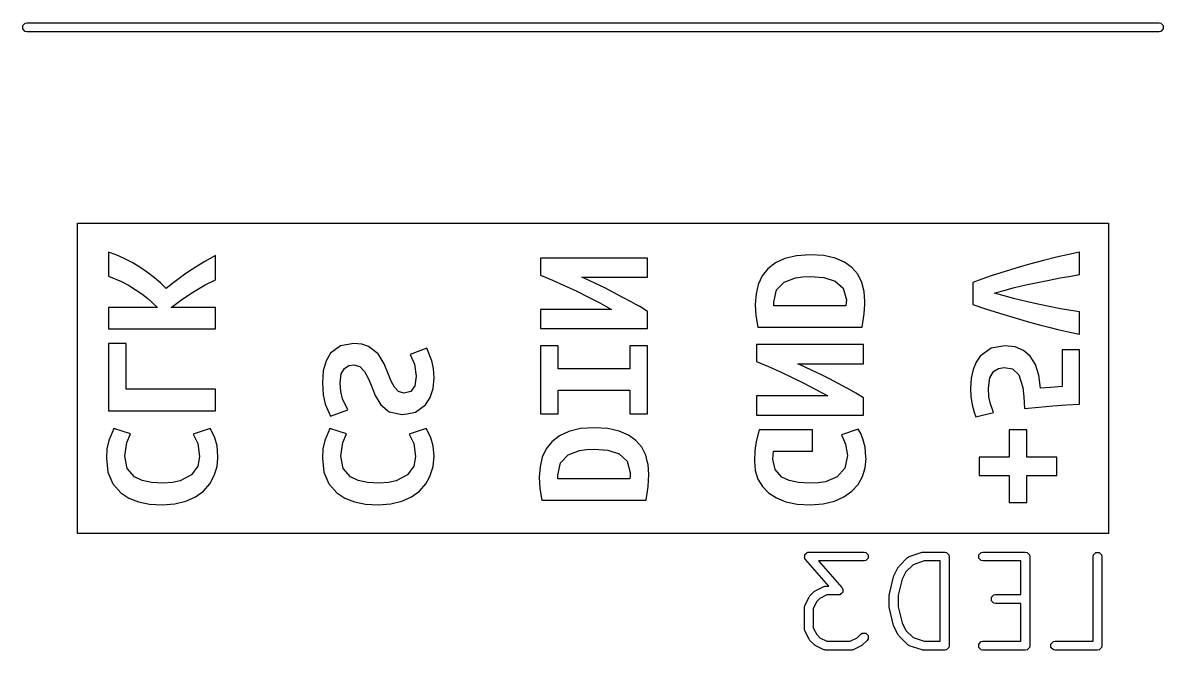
# Model space of a CAD drawing. Extents: x 44.5 to 107.9, y -136.2 to -45.2.
# Drawn here: x 85.68 to 98.47, y -52.2 to -45.16 of the extents above; entities that cross this region are included whole.
import ezdxf

# ---------------------------------------------------------------- set-up
doc = ezdxf.new("R2010")
doc.units = 0
doc.layers.add('BLACK', color=7, linetype='CONTINUOUS')

msp = doc.modelspace()

# ---------------------------------------------------------------- linework, layer by layer
at = {"layer": 'BLACK', "linetype": 'CONTINUOUS'}
for p, q in [((85.678806, -45.192866), (85.705866, -45.165806)), ((85.678806, -45.231134), (85.678806, -45.192866)), ((85.705866, -45.258194), (85.678806, -45.231134)), ((85.705866, -45.165806), (85.725, -45.162)), ((85.725, -45.262), (85.705866, -45.258194)), ((85.725, -45.162), (98.425, -45.162)), ((98.425, -45.262), (85.725, -45.262)), ((98.425, -45.162), (98.444134, -45.165806)), ((98.444134, -45.258194), (98.425, -45.262)), ((98.444134, -45.165806), (98.471194, -45.192866)), ((98.471194, -45.231134), (98.444134, -45.258194)), ((98.471194, -45.192866), (98.471194, -45.231134)), ((86.292771, -47.731876), (86.292771, -47.408774)), ((86.292771, -47.408774), (97.857229, -47.408774)), ((97.857229, -47.408774), (97.857229, -47.731876)), ((86.292771, -48.001342), (86.292771, -47.731876)), ((86.727585, -47.763378), (86.641074, -47.731876)), ((86.641074, -47.731876), (86.641074, -48.001342)), ((86.816519, -47.803604), (86.727585, -47.763378)), ((86.905695, -47.850858), (86.816519, -47.803604)), ((87.72185, -47.83753), (87.653514, -47.877998)), ((87.841074, -47.772586), (87.72185, -47.83753)), ((87.841074, -47.991649), (87.841074, -47.772586)), ((92.687601, -47.799727), (91.487601, -47.799727)), ((91.487601, -47.799727), (91.487601, -47.991649)), ((92.687601, -48.014913), (92.687601, -47.799727)), ((94.227827, -47.804574), (94.121446, -47.85425)), ((94.357472, -47.773313), (94.227827, -47.804574)), ((94.511834, -47.762893), (94.357472, -47.773313)), ((94.662803, -47.772344), (94.511834, -47.762893)), ((94.790024, -47.800696), (94.662803, -47.772344)), ((94.895194, -47.846011), (94.790024, -47.800696)), ((97.127262, -47.827352), (96.9729, -47.868548)), ((97.274354, -47.791003), (97.127262, -47.827352)), ((97.411026, -47.759743), (97.274354, -47.791003)), ((97.534128, -47.733814), (97.411026, -47.759743)), ((97.534128, -47.983895), (97.534128, -47.733814)), ((97.857229, -47.731876), (97.857229, -50.566124)), ((86.992932, -47.903443), (86.905695, -47.850858)), ((87.076535, -47.960389), (86.992932, -47.903443)), ((87.154806, -48.020729), (87.076535, -47.960389)), ((87.58227, -47.923798), (87.508845, -47.97396)), ((87.653514, -47.877998), (87.58227, -47.923798)), ((94.036874, -47.919921), (93.973142, -48.000616)), ((94.121446, -47.85425), (94.036874, -47.919921)), ((94.980008, -47.906351), (94.895194, -47.846011)), ((95.044709, -47.981714), (94.980008, -47.906351)), ((96.65109, -47.964509), (96.543067, -47.999835)), ((96.759653, -47.930583), (96.65109, -47.964509)), ((96.866922, -47.898596), (96.759653, -47.930583)), ((96.9729, -47.868548), (96.866922, -47.898596)), ((86.292771, -48.757401), (86.292771, -48.001342)), ((86.641074, -48.001342), (86.787439, -48.062409)), ((86.787439, -48.062409), (86.864984, -48.104331)), ((87.22605, -48.082279), (87.154806, -48.020729)), ((87.28857, -48.142861), (87.22605, -48.082279)), ((87.359814, -48.083976), (87.28857, -48.142861)), ((87.433966, -48.027514), (87.359814, -48.083976)), ((87.508845, -47.97396), (87.433966, -48.027514)), ((87.724758, -48.100212), (87.841074, -48.042053)), ((87.841074, -48.042053), (87.841074, -47.991649)), ((91.487601, -47.991649), (91.620611, -48.047546)), ((91.620611, -48.047546), (91.753406, -48.106674)), ((92.024596, -48.049081), (91.94899, -48.014913)), ((91.94899, -48.014913), (92.687601, -48.014913)), ((92.111834, -48.089549), (92.024596, -48.049081)), ((92.206341, -48.135107), (92.111834, -48.089549)), ((93.929281, -48.095365), (93.903837, -48.202231)), ((93.973142, -48.000616), (93.929281, -48.095365)), ((94.133805, -48.157401), (94.219103, -48.068225)), ((94.219103, -48.068225), (94.348021, -48.019759)), ((94.348021, -48.019759), (94.426292, -48.008855)), ((94.426292, -48.008855), (94.511834, -48.00522)), ((94.511834, -48.00522), (94.663045, -48.016851)), ((94.663045, -48.016851), (94.792932, -48.057562)), ((94.792932, -48.057562), (94.883078, -48.137045)), ((95.08954, -48.072102), (95.044709, -47.981714)), ((95.115711, -48.17509), (95.08954, -48.072102)), ((96.437412, -48.036022), (96.334128, -48.073071)), ((96.334128, -48.073071), (96.334128, -48.319275)), ((96.543067, -47.999835), (96.437412, -48.036022)), ((96.932189, -48.101181), (97.062076, -48.073071)), ((97.062076, -48.073071), (97.191236, -48.0469)), ((97.191236, -48.0469), (97.317003, -48.022667)), ((97.317003, -48.022667), (97.43332, -48.001342)), ((97.43332, -48.001342), (97.534128, -47.983895)), ((86.864984, -48.104331), (86.94059, -48.150616)), ((86.94059, -48.150616), (87.012803, -48.200292)), ((87.012803, -48.200292), (87.08017, -48.252393)), ((87.463045, -48.264994), (87.594871, -48.176787)), ((87.594871, -48.176787), (87.724758, -48.100212)), ((91.753406, -48.106674), (91.885985, -48.169032)), ((91.885985, -48.169032), (92.018565, -48.234622)), ((92.303756, -48.184541), (92.206341, -48.135107)), ((92.402868, -48.236641), (92.303756, -48.184541)), ((93.903837, -48.202231), (93.895355, -48.319275)), ((94.102787, -48.294073), (94.133805, -48.157401)), ((94.883078, -48.137045), (94.917003, -48.266932)), ((95.124435, -48.288257), (95.115711, -48.17509)), ((96.578393, -48.193265), (96.684289, -48.162247)), ((96.685743, -48.224525), (96.578393, -48.193265)), ((96.684289, -48.162247), (96.804241, -48.131229)), ((96.806179, -48.25627), (96.685743, -48.224525)), ((96.804241, -48.131229), (96.932189, -48.101181)), ((87.189701, -48.35417), (86.641074, -48.35417)), ((86.641074, -48.35417), (86.641074, -48.592619)), ((87.08017, -48.252393), (87.189701, -48.35417)), ((87.342851, -48.35417), (87.463045, -48.264994)), ((87.841074, -48.35417), (87.342851, -48.35417)), ((87.841074, -48.592619), (87.841074, -48.35417)), ((92.018565, -48.234622), (92.15136, -48.303443)), ((92.15136, -48.303443), (92.28437, -48.375494)), ((92.502464, -48.290195), (92.402868, -48.236641)), ((92.554001, -48.319275), (92.502464, -48.290195)), ((92.598667, -48.344477), (92.554001, -48.319275)), ((92.687601, -48.398758), (92.598667, -48.344477)), ((93.895355, -48.319275), (93.902141, -48.444315)), ((94.102787, -48.315397), (94.102787, -48.294073)), ((94.104725, -48.336722), (94.102787, -48.315397)), ((94.911187, -48.336722), (94.104725, -48.336722)), ((94.916034, -48.301827), (94.911187, -48.336722)), ((94.917003, -48.266932), (94.916034, -48.301827)), ((95.118619, -48.422021), (95.123086, -48.319275)), ((95.123086, -48.319275), (95.124435, -48.288257)), ((96.334128, -48.319275), (96.476616, -48.367255)), ((96.934128, -48.287288), (96.806179, -48.25627)), ((97.064015, -48.316367), (96.934128, -48.287288)), ((97.192932, -48.343265), (97.064015, -48.316367)), ((97.317973, -48.36774), (97.192932, -48.343265)), ((92.28437, -48.375494), (91.487601, -48.375494)), ((91.487601, -48.375494), (91.487601, -48.59068)), ((92.687601, -48.59068), (92.687601, -48.398758)), ((93.902141, -48.444315), (93.924435, -48.575171)), ((95.095355, -48.575171), (95.118619, -48.422021)), ((96.476616, -48.367255), (96.636551, -48.418144)), ((96.636551, -48.418144), (96.748883, -48.452393)), ((96.748883, -48.452393), (96.860999, -48.485349)), ((97.433562, -48.388095), (97.317973, -48.36774)), ((97.534128, -48.402635), (97.433562, -48.388095)), ((97.534128, -48.654654), (97.534128, -48.402635)), ((86.641074, -48.592619), (87.841074, -48.592619)), ((91.487601, -48.59068), (92.687601, -48.59068)), ((93.924435, -48.575171), (95.095355, -48.575171)), ((96.860999, -48.485349), (96.9729, -48.517013)), ((96.9729, -48.517013), (97.082647, -48.546954)), ((97.082647, -48.546954), (97.188301, -48.57474)), ((97.188301, -48.57474), (97.289863, -48.600373)), ((97.289863, -48.600373), (97.425565, -48.63236)), ((97.425565, -48.63236), (97.534128, -48.654654)), ((86.292771, -50.044638), (86.292771, -48.757401)), ((86.838813, -48.757401), (86.641074, -48.757401)), ((86.641074, -48.757401), (86.641074, -49.51152)), ((86.838813, -49.199404), (86.838813, -48.757401)), ((89.242447, -48.784784), (89.13122, -48.866932)), ((89.391963, -48.757401), (89.242447, -48.784784)), ((89.482351, -48.76564), (89.391963, -48.757401)), ((89.555775, -48.790357), (89.482351, -48.76564)), ((89.664338, -48.874687), (89.555775, -48.790357)), ((90.210057, -48.811682), (90.025889, -48.881472)), ((90.266276, -48.950292), (90.210057, -48.811682)), ((91.685339, -48.782603), (91.487601, -48.782603)), ((91.487601, -48.782603), (91.487601, -49.544477)), ((91.685339, -49.042376), (91.685339, -48.782603)), ((92.687601, -48.782603), (92.489863, -48.782603)), ((92.489863, -48.782603), (92.489863, -49.042376)), ((92.687601, -48.960955), (92.687601, -48.782603)), ((95.110864, -48.769032), (93.910864, -48.769032)), ((93.910864, -48.769032), (93.910864, -48.960955)), ((95.110864, -48.984218), (95.110864, -48.769032)), ((96.542528, -48.811682), (96.419426, -48.900858)), ((96.696648, -48.782603), (96.542528, -48.811682)), ((96.809087, -48.795742), (96.696648, -48.782603)), ((96.903433, -48.83516), (96.809087, -48.795742)), ((96.979685, -48.900858), (96.903433, -48.83516)), ((97.534128, -48.827191), (97.336389, -48.827191)), ((97.336389, -48.827191), (97.336389, -49.240115)), ((97.534128, -49.439792), (97.534128, -48.827191)), ((89.080062, -48.952554), (89.049367, -49.063378)), ((89.13122, -48.866932), (89.080062, -48.952554)), ((89.734128, -48.987126), (89.664338, -48.874687)), ((89.781624, -49.104412), (89.734128, -48.987126)), ((90.025889, -48.881472), (90.072415, -48.989065)), ((90.072415, -48.989065), (90.091801, -49.125737)), ((90.285178, -49.039711), (90.266276, -48.950292)), ((92.687601, -49.544477), (92.687601, -48.960955)), ((93.910864, -48.960955), (94.043875, -49.016851)), ((94.447859, -49.018386), (94.372254, -48.984218)), ((94.372254, -48.984218), (95.110864, -48.984218)), ((96.3729, -48.968225), (96.338005, -49.050131)), ((96.419426, -48.900858), (96.3729, -48.968225)), ((97.037412, -48.993265), (96.979685, -48.900858)), ((97.076185, -49.112813), (97.037412, -48.993265)), ((89.049367, -49.063378), (89.039136, -49.199404)), ((89.238813, -49.199404), (89.251414, -49.099565)), ((89.251414, -49.099565), (89.286309, -49.036561)), ((89.286309, -49.036561), (89.336712, -49.004574)), ((89.336712, -49.004574), (89.393901, -48.99585)), ((89.393901, -48.99585), (89.459814, -49.017174)), ((89.459814, -49.017174), (89.511187, -49.071456)), ((89.511187, -49.071456), (89.551898, -49.145123)), ((89.810703, -49.179048), (89.781624, -49.104412)), ((90.291478, -49.143184), (90.285178, -49.039711)), ((92.489863, -49.042376), (91.685339, -49.042376)), ((94.043875, -49.016851), (94.176669, -49.075979)), ((94.176669, -49.075979), (94.309249, -49.138338)), ((94.535097, -49.058855), (94.447859, -49.018386)), ((94.629604, -49.104412), (94.535097, -49.058855)), ((94.727019, -49.153847), (94.629604, -49.104412)), ((96.338005, -49.050131), (96.316195, -49.146577)), ((96.527989, -49.144153), (96.56773, -49.072425)), ((96.56773, -49.072425), (96.622981, -49.036561)), ((96.622981, -49.036561), (96.686955, -49.026868)), ((96.686955, -49.026868), (96.779039, -49.043346)), ((96.779039, -49.043346), (96.850767, -49.109258)), ((96.850767, -49.109258), (96.897294, -49.249808)), ((97.096002, -49.259501), (97.076185, -49.112813)), ((86.838813, -49.271132), (86.838813, -49.199404)), ((89.039136, -49.199404), (89.047132, -49.333653)), ((89.245598, -49.296092), (89.238813, -49.199404)), ((89.551898, -49.145123), (89.585824, -49.226544)), ((89.585824, -49.226544), (89.630412, -49.338984)), ((89.846567, -49.2469), (89.810703, -49.179048)), ((89.893094, -49.296334), (89.846567, -49.2469)), ((90.076508, -49.231283), (90.030627, -49.294611)), ((90.091801, -49.125737), (90.076508, -49.231283)), ((90.280924, -49.261978), (90.291478, -49.143184)), ((94.309249, -49.138338), (94.441828, -49.203927)), ((94.441828, -49.203927), (94.574623, -49.272748)), ((94.826131, -49.205947), (94.727019, -49.153847)), ((94.922122, -49.257562), (94.826131, -49.205947)), ((96.316195, -49.146577), (96.308926, -49.257562)), ((96.51248, -49.259501), (96.527989, -49.144153)), ((96.897294, -49.249808), (96.909653, -49.354977)), ((97.206502, -49.249808), (97.096002, -49.259501)), ((97.336389, -49.240115), (97.206502, -49.249808)), ((87.841074, -49.271132), (86.838813, -49.271132)), ((87.841074, -49.51152), (87.841074, -49.271132)), ((89.047132, -49.333653), (89.071123, -49.437853)), ((89.265953, -49.376787), (89.245598, -49.296092)), ((89.324111, -49.501827), (89.265953, -49.376787)), ((89.630412, -49.338984), (89.694386, -49.444638)), ((89.95416, -49.315721), (89.893094, -49.296334)), ((90.030627, -49.294611), (89.95416, -49.315721)), ((90.196486, -49.444638), (90.24926, -49.362463)), ((90.24926, -49.362463), (90.280924, -49.261978)), ((91.685339, -49.544477), (91.685339, -49.282764)), ((91.685339, -49.282764), (92.489863, -49.282764)), ((92.489863, -49.282764), (92.489863, -49.544477)), ((94.707633, -49.3448), (93.910864, -49.3448)), ((93.910864, -49.3448), (93.910864, -49.559985)), ((94.574623, -49.272748), (94.707633, -49.3448)), ((94.925727, -49.259501), (94.922122, -49.257562)), ((95.021931, -49.313782), (94.925727, -49.259501)), ((95.110864, -49.368063), (95.021931, -49.313782)), ((95.110864, -49.559985), (95.110864, -49.368063)), ((96.308926, -49.257562), (96.314742, -49.352554)), ((96.314742, -49.352554), (96.329281, -49.445607)), ((96.516842, -49.350131), (96.51248, -49.259501)), ((96.529927, -49.424283), (96.516842, -49.350131)), ((96.909653, -49.354977), (96.913772, -49.488257)), ((89.071123, -49.437853), (89.13025, -49.571617)), ((89.13025, -49.571617), (89.324111, -49.501827)), ((89.694386, -49.444638), (89.790347, -49.523152)), ((90.083078, -49.526787), (90.196486, -49.444638)), ((96.329281, -49.445607), (96.349637, -49.52606)), ((96.5687, -49.532845), (96.529927, -49.424283)), ((96.913772, -49.488257), (97.074919, -49.470809)), ((97.074919, -49.470809), (97.232674, -49.457239)), ((97.232674, -49.457239), (97.386066, -49.447061)), ((97.386066, -49.447061), (97.534128, -49.439792)), ((86.641074, -49.51152), (87.841074, -49.51152)), ((89.790347, -49.523152), (89.932835, -49.55417)), ((89.932835, -49.55417), (89.986018, -49.544477)), ((89.986018, -49.544477), (90.083078, -49.526787)), ((91.487601, -49.544477), (91.685339, -49.544477)), ((92.489863, -49.544477), (92.687601, -49.544477)), ((93.910864, -49.559985), (95.110864, -49.559985)), ((96.349637, -49.52606), (96.370961, -49.58131)), ((96.370961, -49.58131), (96.5687, -49.532845)), ((86.699233, -49.709258), (86.642044, -49.845931)), ((86.887278, -49.769355), (86.699233, -49.709258)), ((87.780977, -49.711197), (87.590994, -49.773233)), ((87.804241, -49.750939), (87.780977, -49.711197)), ((87.83332, -49.815882), (87.804241, -49.750939)), ((89.122496, -49.709258), (89.065307, -49.845931)), ((89.310541, -49.769355), (89.122496, -49.709258)), ((90.204241, -49.711197), (90.014257, -49.773233)), ((90.227504, -49.750939), (90.204241, -49.711197)), ((90.256583, -49.815882), (90.227504, -49.750939)), ((91.804564, -49.743184), (91.698183, -49.792861)), ((91.934208, -49.711924), (91.804564, -49.743184)), ((92.08857, -49.701504), (91.934208, -49.711924)), ((92.23954, -49.710955), (92.08857, -49.701504)), ((92.366761, -49.739307), (92.23954, -49.710955)), ((92.471931, -49.784622), (92.366761, -49.739307)), ((93.939943, -49.724767), (93.905048, -49.857562)), ((94.538974, -49.724767), (93.939943, -49.724767)), ((94.538974, -49.963216), (94.538974, -49.724767)), ((95.050767, -49.718952), (94.860784, -49.780987)), ((95.074031, -49.758693), (95.050767, -49.718952)), ((95.10311, -49.825575), (95.074031, -49.758693)), ((96.940913, -49.726706), (96.745113, -49.726706)), ((96.745113, -49.726706), (96.745113, -50.031068)), ((96.940913, -50.031068), (96.940913, -49.726706)), ((86.642044, -49.845931), (86.622415, -49.938742)), ((86.823304, -50.021375), (86.844628, -49.867255)), ((86.844628, -49.867255), (86.887278, -49.769355)), ((87.590994, -49.773233), (87.640428, -49.880826)), ((87.640428, -49.880826), (87.660784, -50.025252)), ((87.857553, -49.906027), (87.83332, -49.815882)), ((89.065307, -49.845931), (89.045679, -49.938742)), ((89.246567, -50.021375), (89.267892, -49.867255)), ((89.267892, -49.867255), (89.310541, -49.769355)), ((90.014257, -49.773233), (90.063691, -49.880826)), ((90.063691, -49.880826), (90.084047, -50.025252)), ((90.280816, -49.906027), (90.256583, -49.815882)), ((91.613611, -49.858532), (91.549879, -49.939226)), ((91.698183, -49.792861), (91.613611, -49.858532)), ((92.556745, -49.844961), (92.471931, -49.784622)), ((92.621446, -49.920325), (92.556745, -49.844961)), ((93.905048, -49.857562), (93.890509, -49.957158)), ((94.860784, -49.780987), (94.909249, -49.885672)), ((94.909249, -49.885672), (94.930574, -50.01362)), ((95.127342, -49.921536), (95.10311, -49.825575)), ((86.622415, -49.938742), (86.615872, -50.044638)), ((87.868215, -50.021375), (87.857553, -49.906027)), ((89.045679, -49.938742), (89.039136, -50.044638)), ((90.291478, -50.021375), (90.280816, -49.906027)), ((91.549879, -49.939226), (91.506018, -50.033976)), ((91.710541, -50.096011), (91.79584, -50.006835)), ((91.79584, -50.006835), (91.924758, -49.95837)), ((91.924758, -49.95837), (92.003029, -49.947465)), ((92.003029, -49.947465), (92.08857, -49.94383)), ((92.08857, -49.94383), (92.239782, -49.955462)), ((92.239782, -49.955462), (92.369669, -49.996173)), ((92.369669, -49.996173), (92.459814, -50.075656)), ((92.666276, -50.010712), (92.621446, -49.920325)), ((92.68278, -50.075656), (92.666276, -50.010712)), ((93.890509, -49.957158), (93.885662, -50.075656)), ((94.093094, -50.05627), (94.095032, -50.009743)), ((94.095032, -50.009743), (94.100848, -49.963216)), ((94.100848, -49.963216), (94.538974, -49.963216)), ((94.930574, -50.01362), (94.899556, -50.157078)), ((95.136682, -50.031068), (95.127342, -49.921536)), ((86.292771, -50.566124), (86.292771, -50.044638)), ((86.615872, -50.044638), (86.633966, -50.200589)), ((86.850687, -50.159743), (86.823304, -50.021375)), ((87.640428, -50.134784), (87.572577, -50.229775)), ((87.660784, -50.025252), (87.640428, -50.134784)), ((87.826535, -50.239468), (87.857795, -50.135026)), ((87.857795, -50.135026), (87.866082, -50.044638)), ((87.866082, -50.044638), (87.868215, -50.021375)), ((89.039136, -50.044638), (89.057229, -50.200589)), ((89.27395, -50.159743), (89.246567, -50.021375)), ((90.063691, -50.134784), (89.99584, -50.229775)), ((90.084047, -50.025252), (90.063691, -50.134784)), ((90.249798, -50.239468), (90.281058, -50.135026)), ((90.281058, -50.135026), (90.291478, -50.021375)), ((91.480574, -50.140842), (91.472092, -50.257885)), ((91.506018, -50.033976), (91.480574, -50.140842)), ((91.679523, -50.232683), (91.710541, -50.096011)), ((92.459814, -50.075656), (92.49374, -50.205543)), ((92.692447, -50.113701), (92.68278, -50.075656)), ((92.701171, -50.226868), (92.692447, -50.113701)), ((93.885662, -50.075656), (93.895598, -50.182522)), ((94.118538, -50.172102), (94.093094, -50.05627)), ((95.128069, -50.151746), (95.138005, -50.046577)), ((95.138005, -50.046577), (95.136682, -50.031068)), ((96.745113, -50.031068), (96.407795, -50.031068)), ((96.407795, -50.031068), (96.407795, -50.236561)), ((97.278231, -50.031068), (96.940913, -50.031068)), ((97.278231, -50.236561), (97.278231, -50.031068)), ((86.633966, -50.200589), (86.688247, -50.329829)), ((86.932835, -50.253039), (86.850687, -50.159743)), ((87.016519, -50.292349), (86.932835, -50.253039)), ((87.572577, -50.229775), (87.445598, -50.297627)), ((87.775162, -50.332522), (87.826535, -50.239468)), ((89.057229, -50.200589), (89.111511, -50.329829)), ((89.356099, -50.253039), (89.27395, -50.159743)), ((89.439782, -50.292349), (89.356099, -50.253039)), ((89.99584, -50.229775), (89.868861, -50.297627)), ((90.198425, -50.332522), (90.23963, -50.257885)), ((90.23963, -50.257885), (90.249798, -50.239468)), ((91.472092, -50.257885), (91.478877, -50.382926)), ((91.679523, -50.254008), (91.679523, -50.232683)), ((91.681462, -50.275333), (91.679523, -50.254008)), ((92.492771, -50.240438), (92.487924, -50.275333)), ((92.49374, -50.205543), (92.492771, -50.240438)), ((92.695355, -50.360632), (92.701171, -50.226868)), ((93.895598, -50.182522), (93.925404, -50.278241)), ((94.194871, -50.255947), (94.118538, -50.172102)), ((94.275323, -50.293642), (94.194871, -50.255947)), ((94.813288, -50.253039), (94.681462, -50.30732)), ((94.899556, -50.157078), (94.813288, -50.253039)), ((95.048586, -50.338822), (95.098263, -50.250131)), ((95.098263, -50.250131), (95.128069, -50.151746)), ((96.407795, -50.236561), (96.745113, -50.236561)), ((96.745113, -50.236561), (96.745113, -50.540922)), ((96.940913, -50.540922), (96.940913, -50.236561)), ((96.940913, -50.236561), (97.278231, -50.236561)), ((86.688247, -50.329829), (86.778716, -50.43236)), ((87.121527, -50.315936), (87.016519, -50.292349)), ((87.247859, -50.323798), (87.121527, -50.315936)), ((87.356422, -50.317255), (87.247859, -50.323798)), ((87.445598, -50.297627), (87.356422, -50.317255)), ((87.704402, -50.412005), (87.775162, -50.332522)), ((89.111511, -50.329829), (89.201979, -50.43236)), ((89.54479, -50.315936), (89.439782, -50.292349)), ((89.671123, -50.323798), (89.54479, -50.315936)), ((89.779685, -50.317255), (89.671123, -50.323798)), ((89.868861, -50.297627), (89.779685, -50.317255)), ((90.127666, -50.412005), (90.198425, -50.332522)), ((91.478877, -50.382926), (91.501171, -50.513782)), ((92.487924, -50.275333), (91.681462, -50.275333)), ((92.672092, -50.513782), (92.695355, -50.360632)), ((93.925404, -50.278241), (93.974838, -50.361843)), ((93.974838, -50.361843), (94.043659, -50.43236)), ((94.380977, -50.316259), (94.275323, -50.293642)), ((94.511834, -50.323798), (94.380977, -50.316259)), ((94.600767, -50.319679), (94.511834, -50.323798)), ((94.681462, -50.30732), (94.600767, -50.319679)), ((94.979039, -50.414913), (95.048586, -50.338822)), ((86.778716, -50.43236), (86.86874, -50.490882)), ((86.86874, -50.490882), (86.975969, -50.532683)), ((87.383078, -50.555947), (87.507633, -50.525414)), ((87.507633, -50.525414), (87.614984, -50.476706)), ((87.614984, -50.476706), (87.704402, -50.412005)), ((89.201979, -50.43236), (89.292003, -50.490882)), ((89.292003, -50.490882), (89.399233, -50.532683)), ((89.806341, -50.555947), (89.930897, -50.525414)), ((89.930897, -50.525414), (90.038247, -50.476706)), ((90.038247, -50.476706), (90.127666, -50.412005)), ((91.501171, -50.513782), (92.672092, -50.513782)), ((94.043659, -50.43236), (94.131866, -50.489065)), ((94.131866, -50.489065), (94.239459, -50.531229)), ((94.656018, -50.555947), (94.78227, -50.525414)), ((94.78227, -50.525414), (94.890105, -50.477433)), ((94.890105, -50.477433), (94.979039, -50.414913)), ((86.292771, -50.889226), (86.292771, -50.566124)), ((86.975969, -50.532683), (87.100404, -50.557764)), ((87.100404, -50.557764), (87.242044, -50.566124)), ((87.242044, -50.566124), (87.383078, -50.555947)), ((89.399233, -50.532683), (89.523667, -50.557764)), ((89.523667, -50.557764), (89.665307, -50.566124)), ((89.665307, -50.566124), (89.806341, -50.555947)), ((94.239459, -50.531229), (94.366195, -50.557401)), ((94.366195, -50.557401), (94.511834, -50.566124)), ((94.511834, -50.566124), (94.656018, -50.555947)), ((96.745113, -50.540922), (96.940913, -50.540922)), ((97.857229, -50.566124), (97.857229, -50.889226)), ((97.857229, -50.889226), (86.292771, -50.889226)), ((94.448778, -51.162438), (94.449948, -51.144883)), ((94.449948, -51.164469), (94.448778, -51.162438)), ((94.449948, -51.127285), (94.451204, -51.126028)), ((94.449948, -51.144883), (94.449948, -51.127285)), ((94.449948, -51.165553), (94.449948, -51.164469)), ((94.451418, -51.167023), (94.449948, -51.165553)), ((94.451204, -51.126028), (94.451323, -51.124254)), ((94.451323, -51.124254), (94.464567, -51.112665)), ((94.458513, -51.179344), (94.451418, -51.167023)), ((94.464567, -51.112665), (94.477008, -51.100225)), ((94.477008, -51.100225), (94.479308, -51.099767)), ((94.479308, -51.099767), (94.480123, -51.099055)), ((94.480123, -51.099055), (94.482195, -51.099193)), ((94.482195, -51.099193), (94.496142, -51.096419)), ((94.496142, -51.096419), (95.115189, -51.096419)), ((95.115189, -51.096419), (95.134323, -51.100225)), ((95.134323, -51.100225), (95.161383, -51.127285)), ((95.161383, -51.165553), (95.134323, -51.192613)), ((95.161383, -51.127285), (95.161383, -51.165553)), ((95.508406, -51.253921), (95.603644, -51.158683)), ((95.603644, -51.158683), (95.605725, -51.157292)), ((95.605725, -51.157292), (95.606239, -51.156265)), ((95.606239, -51.156265), (95.613204, -51.152294)), ((95.613204, -51.152294), (95.619865, -51.147844)), ((95.619865, -51.147844), (95.621013, -51.147844)), ((95.621013, -51.147844), (95.623188, -51.146604)), ((95.623188, -51.146604), (95.766044, -51.098985)), ((95.766044, -51.098985), (95.773994, -51.097982)), ((95.773994, -51.097982), (95.781856, -51.096419)), ((95.781856, -51.096419), (96.019951, -51.096419)), ((96.019951, -51.096419), (96.039085, -51.100225)), ((96.039085, -51.100225), (96.066145, -51.127285)), ((96.066145, -51.127285), (96.069951, -51.146419)), ((96.069951, -51.146419), (96.069951, -52.146419)), ((96.402329, -51.127285), (96.429389, -51.100225)), ((96.402329, -51.165553), (96.402329, -51.127285)), ((96.429389, -51.192613), (96.402329, -51.165553)), ((96.429389, -51.100225), (96.448523, -51.096419)), ((96.448523, -51.096419), (96.924713, -51.096419)), ((96.924713, -51.096419), (96.943847, -51.100225)), ((96.943847, -51.100225), (96.970907, -51.127285)), ((96.970907, -51.127285), (96.974713, -51.146419)), ((96.974713, -51.146419), (96.974713, -52.146419)), ((97.684237, -51.146419), (97.688043, -51.127285)), ((97.684237, -52.096419), (97.684237, -51.146419)), ((97.688043, -51.127285), (97.715103, -51.100225)), ((97.715103, -51.100225), (97.753371, -51.100225)), ((97.753371, -51.100225), (97.780431, -51.127285)), ((97.780431, -51.127285), (97.784237, -51.146419)), ((97.784237, -51.146419), (97.784237, -52.146419)), ((94.719287, -51.477371), (94.458513, -51.179344)), ((95.115189, -51.196419), (94.60633, -51.196419)), ((94.60633, -51.196419), (94.867104, -51.494446)), ((95.134323, -51.192613), (95.115189, -51.196419)), ((95.451421, -51.362153), (95.499039, -51.266916)), ((95.499039, -51.266916), (95.503954, -51.260582)), ((95.503954, -51.260582), (95.508406, -51.253921)), ((95.666007, -51.237739), (95.584854, -51.318893)), ((95.789969, -51.196419), (95.666007, -51.237739)), ((95.969951, -51.196419), (95.789969, -51.196419)), ((95.969951, -52.096419), (95.969951, -51.196419)), ((96.448523, -51.196419), (96.429389, -51.192613)), ((96.874713, -51.196419), (96.448523, -51.196419)), ((96.874713, -51.572609), (96.874713, -51.196419)), ((95.400016, -51.562863), (95.447635, -51.372387)), ((95.447635, -51.372387), (95.449974, -51.367434)), ((95.449974, -51.367434), (95.451421, -51.362153)), ((95.543318, -51.401965), (95.498523, -51.581145)), ((95.584854, -51.318893), (95.543318, -51.401965)), ((94.508406, -51.587254), (94.556024, -51.539635)), ((94.556024, -51.539635), (94.56269, -51.53518)), ((94.56269, -51.53518), (94.569019, -51.530269)), ((94.569019, -51.530269), (94.664257, -51.48265)), ((94.664257, -51.48265), (94.666672, -51.481988)), ((94.666672, -51.481988), (94.667484, -51.481177)), ((94.667484, -51.481177), (94.675345, -51.479613)), ((94.675345, -51.479613), (94.683073, -51.477497)), ((94.683073, -51.477497), (94.684161, -51.477859)), ((94.684161, -51.477859), (94.686618, -51.477371)), ((94.686618, -51.477371), (94.719287, -51.477371)), ((94.874294, -51.549536), (94.861049, -51.561124)), ((94.867104, -51.494446), (94.874198, -51.506766)), ((94.874198, -51.506766), (94.875669, -51.508237)), ((94.874412, -51.547761), (94.874294, -51.549536)), ((94.875669, -51.546505), (94.874412, -51.547761)), ((94.875669, -51.508237), (94.875669, -51.50932)), ((94.875669, -51.50932), (94.876839, -51.511352)), ((94.876839, -51.511352), (94.875669, -51.528906)), ((94.875669, -51.528906), (94.875669, -51.546505)), ((94.451421, -51.695486), (94.499039, -51.600249)), ((94.499039, -51.600249), (94.503954, -51.593915)), ((94.503954, -51.593915), (94.508406, -51.587254)), ((94.584853, -51.652226), (94.546142, -51.72965)), ((94.620998, -51.616082), (94.584853, -51.652226)), ((94.698422, -51.577371), (94.620998, -51.616082)), ((94.829475, -51.577371), (94.698422, -51.577371)), ((94.843421, -51.574596), (94.829475, -51.577371)), ((94.845494, -51.574735), (94.843421, -51.574596)), ((94.846308, -51.574022), (94.845494, -51.574735)), ((94.848609, -51.573565), (94.846308, -51.574022)), ((94.861049, -51.561124), (94.848609, -51.573565)), ((95.398523, -51.57499), (95.399718, -51.56898)), ((95.398523, -51.717847), (95.398523, -51.57499)), ((95.399718, -51.56898), (95.400016, -51.562863)), ((95.498523, -51.581145), (95.498523, -51.711692)), ((96.545186, -51.603475), (96.572246, -51.576415)), ((96.545186, -51.641743), (96.545186, -51.603475)), ((96.572246, -51.668803), (96.545186, -51.641743)), ((96.572246, -51.576415), (96.59138, -51.572609)), ((96.59138, -51.672609), (96.572246, -51.668803)), ((96.59138, -51.572609), (96.874713, -51.572609)), ((96.874713, -51.672609), (96.59138, -51.672609)), ((96.874713, -52.096419), (96.874713, -51.672609)), ((94.446142, -51.717847), (94.44663, -51.71539)), ((94.446142, -51.955942), (94.446142, -51.717847)), ((94.446268, -51.714302), (94.448384, -51.706574)), ((94.44663, -51.71539), (94.446268, -51.714302)), ((94.448384, -51.706574), (94.449948, -51.698713)), ((94.449948, -51.698713), (94.450759, -51.697901)), ((94.450759, -51.697901), (94.451421, -51.695486)), ((94.546142, -51.72965), (94.546142, -51.944139)), ((95.399718, -51.723856), (95.398523, -51.717847)), ((95.400016, -51.729974), (95.399718, -51.723856)), ((95.447635, -51.92045), (95.400016, -51.729974)), ((95.498523, -51.711692), (95.543318, -51.890872)), ((95.449974, -51.925402), (95.447635, -51.92045)), ((95.451421, -51.930684), (95.449974, -51.925402)), ((95.499039, -52.025921), (95.451421, -51.930684)), ((95.543318, -51.890872), (95.584853, -51.973942)), ((94.44663, -51.958398), (94.446142, -51.955942)), ((94.446268, -51.959487), (94.44663, -51.958398)), ((94.448384, -51.967214), (94.446268, -51.959487)), ((94.449948, -51.975076), (94.448384, -51.967214)), ((94.450759, -51.975887), (94.449948, -51.975076)), ((94.451421, -51.978303), (94.450759, -51.975887)), ((94.499039, -52.07354), (94.451421, -51.978303)), ((94.546142, -51.944139), (94.584853, -52.021561)), ((94.584853, -52.021561), (94.620999, -52.057708)), ((94.620999, -52.057708), (94.698422, -52.096419)), ((94.960529, -52.096419), (95.03795, -52.057708)), ((95.03795, -52.057708), (95.079833, -52.015825)), ((95.079833, -52.015825), (95.096054, -52.004986)), ((95.096054, -52.004986), (95.134323, -52.004986)), ((95.134323, -52.004986), (95.161383, -52.032045)), ((95.161383, -52.032045), (95.161383, -52.070314)), ((95.50395, -52.032249), (95.499039, -52.025921)), ((95.508405, -52.038916), (95.50395, -52.032249)), ((95.603644, -52.134155), (95.508405, -52.038916)), ((95.584853, -51.973942), (95.666009, -52.055099)), ((95.666009, -52.055099), (95.789969, -52.096419)), ((94.50395, -52.079868), (94.499039, -52.07354)), ((94.508405, -52.086535), (94.50395, -52.079868)), ((94.556024, -52.134155), (94.508405, -52.086535)), ((94.56269, -52.138609), (94.556024, -52.134155)), ((94.569019, -52.143521), (94.56269, -52.138609)), ((94.664257, -52.19114), (94.569019, -52.143521)), ((94.666672, -52.191801), (94.664257, -52.19114)), ((94.667484, -52.192613), (94.666672, -52.191801)), ((94.675345, -52.194176), (94.667484, -52.192613)), ((94.698422, -52.096419), (94.960529, -52.096419)), ((94.991466, -52.192613), (94.983604, -52.194176)), ((94.992277, -52.191801), (94.991466, -52.192613)), ((94.994693, -52.19114), (94.992277, -52.191801)), ((95.08993, -52.143522), (94.994693, -52.19114)), ((95.096257, -52.138611), (95.08993, -52.143522)), ((95.102926, -52.134155), (95.096257, -52.138611)), ((95.150545, -52.086535), (95.102926, -52.134155)), ((95.161383, -52.070314), (95.150545, -52.086535)), ((95.605725, -52.135545), (95.603644, -52.134155)), ((95.606239, -52.136573), (95.605725, -52.135545)), ((95.613204, -52.140543), (95.606239, -52.136573)), ((95.619865, -52.144994), (95.613204, -52.140543)), ((95.621013, -52.144994), (95.619865, -52.144994)), ((95.623188, -52.146234), (95.621013, -52.144994)), ((95.766044, -52.193853), (95.623188, -52.146234)), ((95.789969, -52.096419), (95.969951, -52.096419)), ((96.039085, -52.192613), (96.019951, -52.196419)), ((96.066145, -52.165553), (96.039085, -52.192613)), ((96.069951, -52.146419), (96.066145, -52.165553)), ((96.402329, -52.127285), (96.429389, -52.100225)), ((96.402329, -52.165553), (96.402329, -52.127285)), ((96.429389, -52.192613), (96.402329, -52.165553)), ((96.429389, -52.100225), (96.448523, -52.096419)), ((96.448523, -52.196419), (96.429389, -52.192613)), ((96.448523, -52.096419), (96.874713, -52.096419)), ((96.943847, -52.192613), (96.924713, -52.196419)), ((96.970907, -52.165553), (96.943847, -52.192613)), ((96.974713, -52.146419), (96.970907, -52.165553)), ((97.211853, -52.127285), (97.238913, -52.100225)), ((97.211853, -52.165553), (97.211853, -52.127285)), ((97.238913, -52.192613), (97.211853, -52.165553)), ((97.238913, -52.100225), (97.258047, -52.096419)), ((97.258047, -52.196419), (97.238913, -52.192613)), ((97.258047, -52.096419), (97.684237, -52.096419)), ((97.753371, -52.192613), (97.734237, -52.196419)), ((97.780431, -52.165553), (97.753371, -52.192613)), ((97.784237, -52.146419), (97.780431, -52.165553)), ((94.683073, -52.196293), (94.675345, -52.194176)), ((94.684161, -52.19593), (94.683073, -52.196293)), ((94.686618, -52.196419), (94.684161, -52.19593)), ((94.972332, -52.196419), (94.686618, -52.196419)), ((94.974788, -52.19593), (94.972332, -52.196419)), ((94.975877, -52.196293), (94.974788, -52.19593)), ((94.983604, -52.194176), (94.975877, -52.196293)), ((95.773994, -52.194855), (95.766044, -52.193853)), ((95.781856, -52.196419), (95.773994, -52.194855)), ((96.019951, -52.196419), (95.781856, -52.196419)), ((96.924713, -52.196419), (96.448523, -52.196419)), ((97.734237, -52.196419), (97.258047, -52.196419))]:
    msp.add_line(p, q, dxfattribs=at)

doc.saveas('drawing.dxf')
